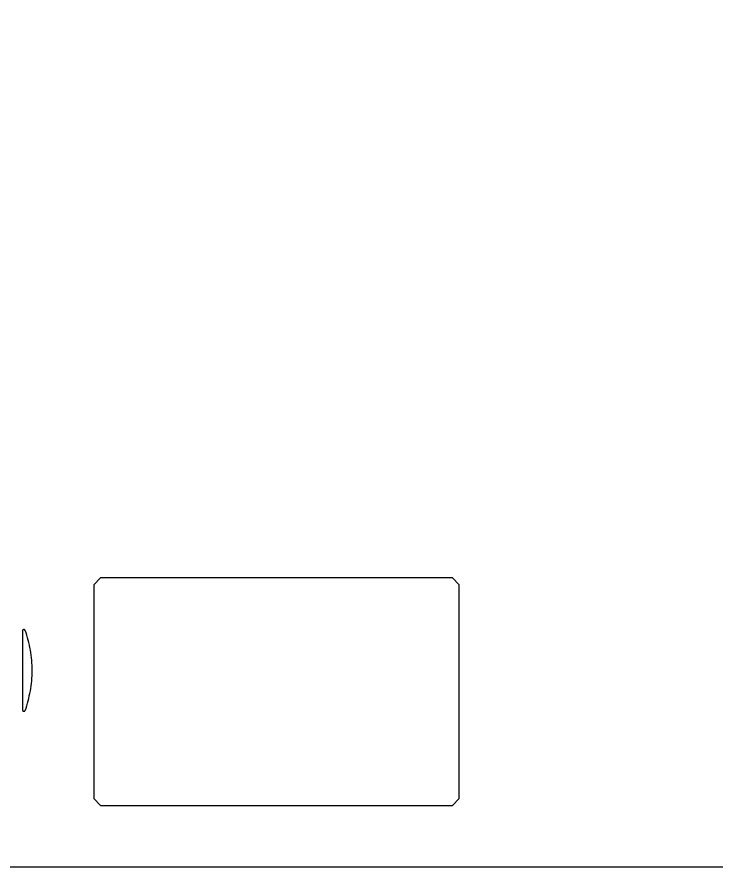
# Model space of a CAD drawing. Extents: x -1153 to -755, y -14 to 479.
# Drawn here: x -1055.5 to -954.1, y -14 to 109.3 of the extents above; entities that cross this region are included whole.
import ezdxf

# ---------------------------------------------------------------- set-up
doc = ezdxf.new("R2010")
doc.units = 0
doc.layers.add('000__杂项', color=18, linetype='CONTINUOUS')

msp = doc.modelspace()

# ---------------------------------------------------------------- linework, layer by layer
at = {"layer": '000__杂项'}
msp.add_lwpolyline([(-755.09, 477.12), (-755.09, -12.12), (-756.97, -14), (-1151.21, -14), (-1153.09, -12.12), (-1153.09, 477.12), (-1151.21, 479), (-756.97, 479)], close=True, dxfattribs=at)
for points in [[(-1043.38, 27.93), (-1044.38, 26.93)], [(-992.35, 27.93), (-1043.38, 27.93)], [(-991.35, 26.93), (-992.35, 27.93)], [(-1044.38, 26.93), (-1044.38, -4.06)], [(-991.35, -4.06), (-991.35, 26.93)], [(-1054.33, 8.71), (-1054.21, 9.05), (-1054.1, 9.39), (-1054, 9.74), (-1053.9, 10.09), (-1053.81, 10.45), (-1053.73, 10.8), (-1053.65, 11.16), (-1053.58, 11.53), (-1053.52, 11.89), (-1053.47, 12.26), (-1053.42, 12.63), (-1053.39, 12.99), (-1053.36, 13.37), (-1053.34, 13.74), (-1053.32, 14.11), (-1053.32, 14.48), (-1053.32, 14.86), (-1053.34, 15.23), (-1053.36, 15.6), (-1053.38, 15.97), (-1053.42, 16.34), (-1053.46, 16.71), (-1053.52, 17.08), (-1053.58, 17.45), (-1053.64, 17.81), (-1053.72, 18.18), (-1053.8, 18.54), (-1053.9, 18.89), (-1053.99, 19.25), (-1054.1, 19.6), (-1054.21, 19.95), (-1054.33, 20.29), (-1054.33, 20.29), (-1054.34, 20.3), (-1054.34, 20.3), (-1054.34, 20.31), (-1054.34, 20.31), (-1054.34, 20.31), (-1054.34, 20.32), (-1054.35, 20.32), (-1054.35, 20.32), (-1054.35, 20.33), (-1054.35, 20.33), (-1054.35, 20.34), (-1054.36, 20.34), (-1054.36, 20.34), (-1054.36, 20.35), (-1054.37, 20.35), (-1054.37, 20.35), (-1054.37, 20.36), (-1054.37, 20.36), (-1054.38, 20.36), (-1054.38, 20.37), (-1054.38, 20.37), (-1054.39, 20.37), (-1054.39, 20.37), (-1054.39, 20.38), (-1054.4, 20.38), (-1054.4, 20.38), (-1054.4, 20.39), (-1054.41, 20.39), (-1054.41, 20.39), (-1054.42, 20.39), (-1054.42, 20.4), (-1054.42, 20.4), (-1054.43, 20.4), (-1054.43, 20.4), (-1054.44, 20.4), (-1054.44, 20.41), (-1054.44, 20.41), (-1054.45, 20.41), (-1054.45, 20.41), (-1054.46, 20.41), (-1054.46, 20.41), (-1054.47, 20.42), (-1054.47, 20.42), (-1054.47, 20.42), (-1054.48, 20.42), (-1054.48, 20.42), (-1054.49, 20.42), (-1054.49, 20.42), (-1054.5, 20.42), (-1054.5, 20.42), (-1054.5, 20.42), (-1054.51, 20.42), (-1054.51, 20.42), (-1054.52, 20.42), (-1054.52, 20.42), (-1054.53, 20.42), (-1054.53, 20.42), (-1054.53, 20.42), (-1054.54, 20.42), (-1054.54, 20.42), (-1054.55, 20.42), (-1054.55, 20.42), (-1054.55, 20.42), (-1054.56, 20.42), (-1054.56, 20.42), (-1054.57, 20.42), (-1054.57, 20.42), (-1054.57, 20.42), (-1054.58, 20.41), (-1054.58, 20.41), (-1054.59, 20.41), (-1054.59, 20.41), (-1054.59, 20.41), (-1054.6, 20.41), (-1054.6, 20.4), (-1054.61, 20.4), (-1054.61, 20.4), (-1054.61, 20.4), (-1054.62, 20.4), (-1054.62, 20.39), (-1054.63, 20.39), (-1054.63, 20.39), (-1054.63, 20.39), (-1054.64, 20.39), (-1054.64, 20.38), (-1054.64, 20.38), (-1054.65, 20.38), (-1054.65, 20.37), (-1054.65, 20.37), (-1054.66, 20.37), (-1054.66, 20.36), (-1054.66, 20.36), (-1054.67, 20.36), (-1054.67, 20.35), (-1054.67, 20.35), (-1054.68, 20.35), (-1054.68, 20.34), (-1054.68, 20.34), (-1054.68, 20.34), (-1054.69, 20.33), (-1054.69, 20.33), (-1054.69, 20.33), (-1054.69, 20.32), (-1054.7, 20.32), (-1054.7, 20.31), (-1054.7, 20.31), (-1054.7, 20.31), (-1054.7, 20.3), (-1054.71, 20.3), (-1054.71, 20.29), (-1054.71, 20.29), (-1054.71, 20.28), (-1054.71, 20.28), (-1054.71, 20.28), (-1054.71, 20.27), (-1054.72, 20.27), (-1054.72, 20.26), (-1054.72, 20.26), (-1054.72, 20.26), (-1054.72, 20.25), (-1054.72, 20.25), (-1054.72, 20.24), (-1054.72, 20.24), (-1054.72, 20.23), (-1054.72, 20.23), (-1054.72, 20.23), (-1054.72, 20.22)], [(-1054.72, 20.22), (-1054.72, 8.78)], [(-1054.72, 8.78), (-1054.72, 8.77), (-1054.72, 8.77), (-1054.72, 8.77), (-1054.72, 8.76), (-1054.72, 8.76), (-1054.72, 8.75), (-1054.72, 8.75), (-1054.72, 8.74), (-1054.72, 8.74), (-1054.72, 8.74), (-1054.72, 8.73), (-1054.71, 8.73), (-1054.71, 8.72), (-1054.71, 8.72), (-1054.71, 8.72), (-1054.71, 8.71), (-1054.71, 8.71), (-1054.71, 8.7), (-1054.7, 8.7), (-1054.7, 8.69), (-1054.7, 8.69), (-1054.7, 8.69), (-1054.7, 8.68), (-1054.69, 8.68), (-1054.69, 8.67), (-1054.69, 8.67), (-1054.69, 8.67), (-1054.68, 8.66), (-1054.68, 8.66), (-1054.68, 8.66), (-1054.68, 8.65), (-1054.67, 8.65), (-1054.67, 8.65), (-1054.67, 8.64), (-1054.66, 8.64), (-1054.66, 8.64), (-1054.66, 8.63), (-1054.65, 8.63), (-1054.65, 8.63), (-1054.65, 8.62), (-1054.64, 8.62), (-1054.64, 8.62), (-1054.64, 8.62), (-1054.63, 8.61), (-1054.63, 8.61), (-1054.63, 8.61), (-1054.62, 8.61), (-1054.62, 8.6), (-1054.61, 8.6), (-1054.61, 8.6), (-1054.61, 8.6), (-1054.6, 8.6), (-1054.6, 8.59), (-1054.59, 8.59), (-1054.59, 8.59), (-1054.59, 8.59), (-1054.58, 8.59), (-1054.58, 8.59), (-1054.57, 8.58), (-1054.57, 8.58), (-1054.57, 8.58), (-1054.56, 8.58), (-1054.56, 8.58), (-1054.55, 8.58), (-1054.55, 8.58), (-1054.55, 8.58), (-1054.54, 8.58), (-1054.54, 8.58), (-1054.53, 8.58), (-1054.53, 8.58), (-1054.53, 8.58), (-1054.52, 8.58), (-1054.52, 8.58), (-1054.51, 8.58), (-1054.51, 8.58), (-1054.5, 8.58), (-1054.5, 8.58), (-1054.5, 8.58), (-1054.49, 8.58), (-1054.49, 8.58), (-1054.48, 8.58), (-1054.48, 8.58), (-1054.47, 8.58), (-1054.47, 8.58), (-1054.47, 8.58), (-1054.46, 8.59), (-1054.46, 8.59), (-1054.45, 8.59), (-1054.45, 8.59), (-1054.44, 8.59), (-1054.44, 8.59), (-1054.44, 8.6), (-1054.43, 8.6), (-1054.43, 8.6), (-1054.42, 8.6), (-1054.42, 8.6), (-1054.42, 8.61), (-1054.41, 8.61), (-1054.41, 8.61), (-1054.4, 8.61), (-1054.4, 8.62), (-1054.4, 8.62), (-1054.39, 8.62), (-1054.39, 8.63), (-1054.39, 8.63), (-1054.38, 8.63), (-1054.38, 8.63), (-1054.38, 8.64), (-1054.37, 8.64), (-1054.37, 8.64), (-1054.37, 8.65), (-1054.37, 8.65), (-1054.36, 8.65), (-1054.36, 8.66), (-1054.36, 8.66), (-1054.35, 8.67), (-1054.35, 8.67), (-1054.35, 8.67), (-1054.35, 8.68), (-1054.35, 8.68), (-1054.34, 8.68), (-1054.34, 8.69), (-1054.34, 8.69), (-1054.34, 8.69), (-1054.34, 8.7), (-1054.34, 8.7), (-1054.33, 8.71), (-1054.33, 8.71)], [(-1044.38, -4.06), (-1043.38, -5.06)], [(-992.35, -5.06), (-991.35, -4.06)], [(-1043.38, -5.06), (-992.35, -5.06)]]:
    msp.add_lwpolyline(points, dxfattribs=at)

doc.saveas('drawing.dxf')
